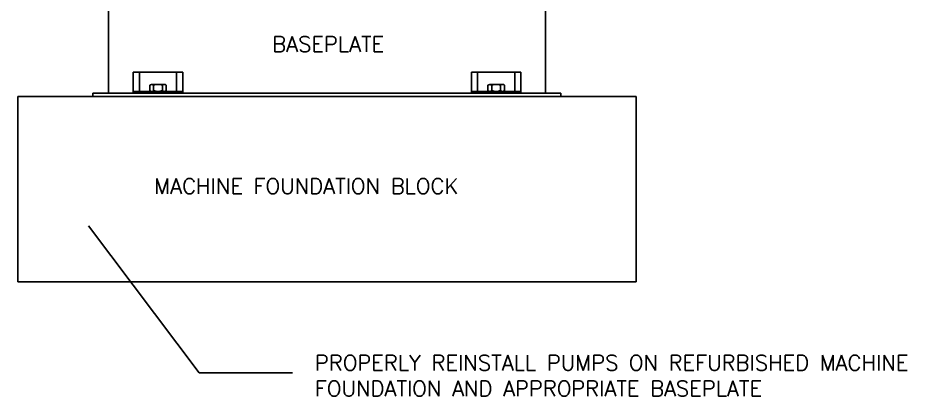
# Model space of a CAD drawing. Header units: inches. Extents: x 51172 to 63334, y -27893 to -10796.
# Drawn here: x 58460 to 59898, y -27863 to -27250 of the extents above; entities that cross this region are included whole.
import ezdxf

# ---------------------------------------------------------------- set-up
doc = ezdxf.new("R2010")
doc.units = ezdxf.units.IN
doc.header["$MEASUREMENT"] = 0
doc.layers.add('M-HVAC-PIPE-TEXT', color=2, linetype='Continuous', lineweight=25)
doc.styles.add('SIMS', font='simplex.shx')
doc.styles.get("Standard").update_dxf_attribs({"font": 'arial.ttf'})
doc.dimstyles.get("Standard").update_dxf_attribs({"dimtxt": 0.18, "dimasz": 0.18, "dimexe": 0.18, "dimexo": 0.0625, "dimgap": 0.09, "dimtad": 0, "dimtih": 1, "dimtoh": 1, "dimdec": 4, "dimzin": 0, "dimdsep": 46, "dimtxsty": 'Standard', "dimcen": 0.09, "dimadec": 0, "dimazin": 0, "dimtfac": 1, "dimtdec": 4, "dimtofl": 0, "dimtmove": 0, "dimatfit": 3, "dimfxl": 1, "dimtolj": 1, "dimtzin": 0, "dimarcsym": 0})

msp = doc.modelspace()

# ---------------------------------------------------------------- linework, layer by layer
at = {"color": 5}
for p, q in [((58606.4, -27372.5), (58606.4, -27221.3)), ((59313.1, -27372.5), (59313.1, -27221.3)), ((58646.5, -27372.5), (58646.5, -27338.4)), ((58646.5, -27338.4), (58656.5, -27338.4)), ((58656.5, -27369.7), (58656.5, -27338.4)), ((58716.5, -27338.4), (58656.5, -27338.4)), ((58716.5, -27369.7), (58716.5, -27338.4)), ((58726.5, -27338.4), (58716.5, -27338.4)), ((58726.5, -27372.5), (58726.5, -27338.4)), ((59193.5, -27372.5), (59193.5, -27338.4)), ((59193.5, -27338.4), (59203.5, -27338.4)), ((59203.5, -27369.7), (59203.5, -27338.4)), ((59263.5, -27338.4), (59203.5, -27338.4)), ((59263.5, -27369.7), (59263.5, -27338.4)), ((59273.5, -27338.4), (59263.5, -27338.4)), ((59273.5, -27372.5), (59273.5, -27338.4)), ((58673.2, -27368.4), (58673.2, -27359.7)), ((58676.1, -27358.4), (58696.7, -27358.4)), ((58679.4, -27359.7), (58679.4, -27368.4)), ((58693.6, -27368.4), (58693.6, -27359.7)), ((58699.8, -27368.4), (58699.8, -27359.7)), ((59220.1, -27368.4), (59220.1, -27359.7)), ((59223.1, -27358.4), (59243.7, -27358.4)), ((59226.4, -27359.7), (59226.4, -27368.4)), ((59240.6, -27368.4), (59240.6, -27359.7)), ((59246.8, -27368.4), (59246.8, -27359.7)), ((58581.4, -27372.5), (58581.4, -27378.1)), ((59338.1, -27372.5), (58581.4, -27372.5)), ((58581.4, -27378.1), (58581.4, -27372.5)), ((59338.1, -27378.1), (59338.1, -27372.5)), ((58459.8, -27378.1), (59459.8, -27378.1)), ((58459.8, -27378.1), (58459.8, -27678.1)), ((59338.1, -27378.1), (58581.4, -27378.1)), ((59459.8, -27378.1), (59459.8, -27678.1)), ((58459.8, -27678.1), (59459.8, -27678.1))]:
    msp.add_line(p, q, dxfattribs=at)
for points in [[(58712, -27369.7), (58712, -27372.5), (58646.5, -27372.5), (58646.5, -27369.7)], [(58661, -27369.7), (58661, -27372.5), (58726.5, -27372.5), (58726.5, -27369.7)], [(59259, -27369.7), (59259, -27372.5), (59193.5, -27372.5), (59193.5, -27369.7)], [(59208, -27369.7), (59208, -27372.5), (59273.5, -27372.5), (59273.5, -27369.7)]]:
    msp.add_lwpolyline(points, close=True, dxfattribs=at)
for centre, radius, start, end in [((58676.3, -27362.8), 4.38, 44.9141, 135.0859), ((58686.5, -27378.5), 20.1, 69.2913, 110.7087), ((58696.7, -27362.8), 4.39, 45.0088, 134.9912), ((59223.3, -27362.8), 4.38, 44.9141, 135.0859), ((59233.5, -27378.5), 20.1, 69.2913, 110.7087), ((59243.7, -27362.8), 4.39, 45.0088, 134.9912), ((58676.3, -27365.3), 4.38, 224.9141, 315.0859), ((58686.5, -27349.6), 20.1, 249.2913, 290.7087), ((58696.7, -27365.3), 4.39, 225.0088, 314.9912), ((59223.3, -27365.3), 4.38, 224.9141, 315.0859), ((59233.5, -27349.6), 20.1, 249.2913, 290.7087), ((59243.7, -27365.3), 4.39, 225.0088, 314.9912)]:
    msp.add_arc(centre, radius, start, end, dxfattribs=at)

# ---------------------------------------------------------------- texts
at = {"layer": 'M-HVAC-PIPE-TEXT', "color": 3, "char_height": 25, "attachment_point": 1, "style": 'SIMS'}
for s, width, insert in [('BASEPLATE', 258.507, (58871.4, -27280.6)), ('MACHINE FOUNDATION BLOCK', 606.758, (58680.5, -27510.5))]:
    msp.add_mtext_dynamic_manual_height_columns(s, width=width, gutter_width=1, heights=[0], dxfattribs=dict(at, insert=insert))
at = {"layer": 'M-HVAC-PIPE-TEXT', "color": 3, "insert": (58940.4, -27796.4, -422.2), "char_height": 25, "width": 1638.642, "attachment_point": 1, "style": 'SIMS'}
msp.add_mtext('\\A1;PROPERLY REINSTALL PUMPS ON REFURBISHED MACHINE \\PFOUNDATION AND APPROPRIATE BASEPLATE', dxfattribs=at)

# ---------------------------------------------------------------- leaders
at = {"color": 1}
msp.add_leader([(58574.3, -27587.3), (58752.9, -27825.1), (58904.1, -27825.1)], dimstyle='Standard', override={"dimscale": 1, "dimasz": 0.08, "dimtad": 0, "dimfxl": 0.009}, dxfattribs=at)

doc.saveas('drawing.dxf')
